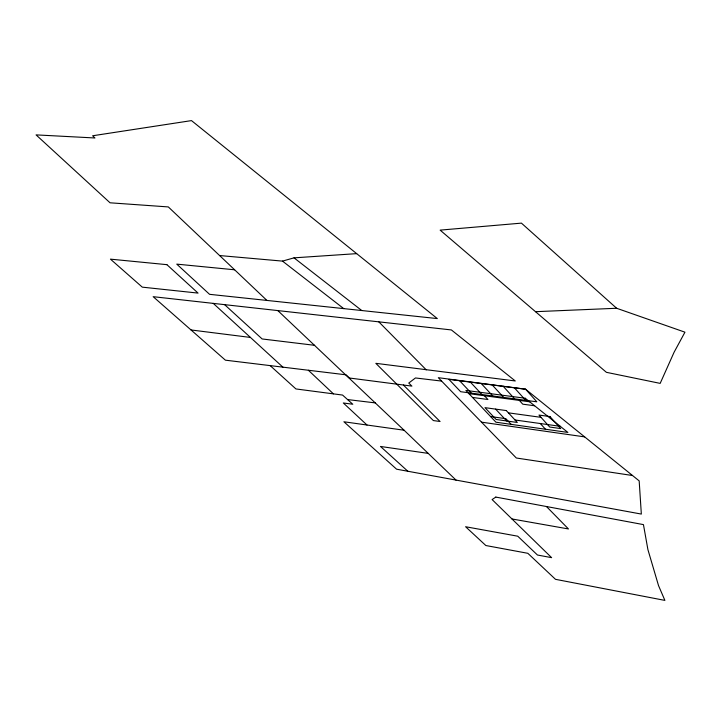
<?xml version="1.0" encoding="UTF-8"?>
<svg xmlns="http://www.w3.org/2000/svg" width="721" height="721" viewBox="0 0 721 721"><rect width="100%" height="100%" fill="white"/><g stroke="black" fill="none" stroke-linecap="round" stroke-linejoin="round"><path stroke-width="1.08" d="M234.613 269.789L176.771 264.129L209.559 294.321L437.314 318.583L191.489 120.605L92.621 135.773L94.965 137.981L36.05 134.881L110.052 202.799L168.317 206.927L219.608 255.549L282.497 261.11L294.024 257.848L356.679 253.639M535.586 311.679L616.635 308.264L684.95 332.183L674.081 352.263L660.175 383.383L606.406 372.324L440.134 230.125L521.427 223.131L616.635 308.264M314.671 345.314L262.147 338.96L224.601 304.65M441.603 381.085L415.467 377.957L408.753 383.058L411.88 386.114L349.361 378.002L345.981 374.812L225.403 360.176L153.167 296.682L451.382 329.939L515.272 380.967L375.812 363.321L433.366 420.568L440.053 421.497L403.4 385.014M347.567 399.56L375.479 402.922M191.029 329.957L250.448 337.437M468.929 393.648L529.674 401.795M472.516 397.442L487.964 399.506L484.431 395.73M534.631 405.77L522.761 404.175L519.345 400.416M508.404 412.845L541.002 417.342M490.586 416.549L505.872 418.694L511.171 424.372M515.01 419.983L560.271 426.327M456.014 480.087L404.075 430.221L343.908 421.776L396.586 469.191L641.339 514.073L639.176 480.88L525.582 389.214L438.305 377.687L516.326 458.006L632.551 475.527M481.502 422.155L584.659 436.881M428.211 453.392L380.481 446.452L407.825 471.246M511.982 518.967L568.454 528.953L546.464 506.53M282.497 261.11L343.737 308.615M294.024 257.848L361.78 310.535M270.159 365.61L295.925 388.943L342.565 395.063L352.785 404.247L343.313 402.976L366.998 425.02M213.254 303.379L282.902 367.16M277.81 310.58L404.075 430.221M308.372 370.252L333.417 393.855M219.608 255.549L266.905 300.423M378.804 321.845L426.255 369.846M459.583 380.724L471.273 393.125M470.362 382.112L481.979 394.54M495.597 409.104L506.674 420.965M481.231 383.509L492.776 395.973M492.191 384.924L503.664 397.415M503.231 386.339L514.632 398.875M540.299 423.524L545.491 429.247M514.361 387.772L525.681 400.335M495.805 497.084L492.11 499.572L551.619 557.657L537.451 555.017L517.75 536.199L465.595 526.736L485.846 545.527L527.835 553.304L555.494 579.323L664.897 600.395L658.534 585.623L647.909 549.6L643.447 524.609L495.805 497.084M166.893 264.661L110.457 259.145L142.289 287.147L198.05 293.096L166.893 264.661M525.591 389.214L448.886 379.354L460.638 391.71L536.83 401.813L525.591 389.214M525.239 398.244L465.874 390.412L495.931 422.209L567.887 432.429L525.239 398.244M506.304 410.582L484.963 407.653L496.12 419.478L517.317 422.47L506.304 410.582M549.997 416.576L538.947 415.062L549.735 427.039L560.713 428.589L549.997 416.576"/></g></svg>
